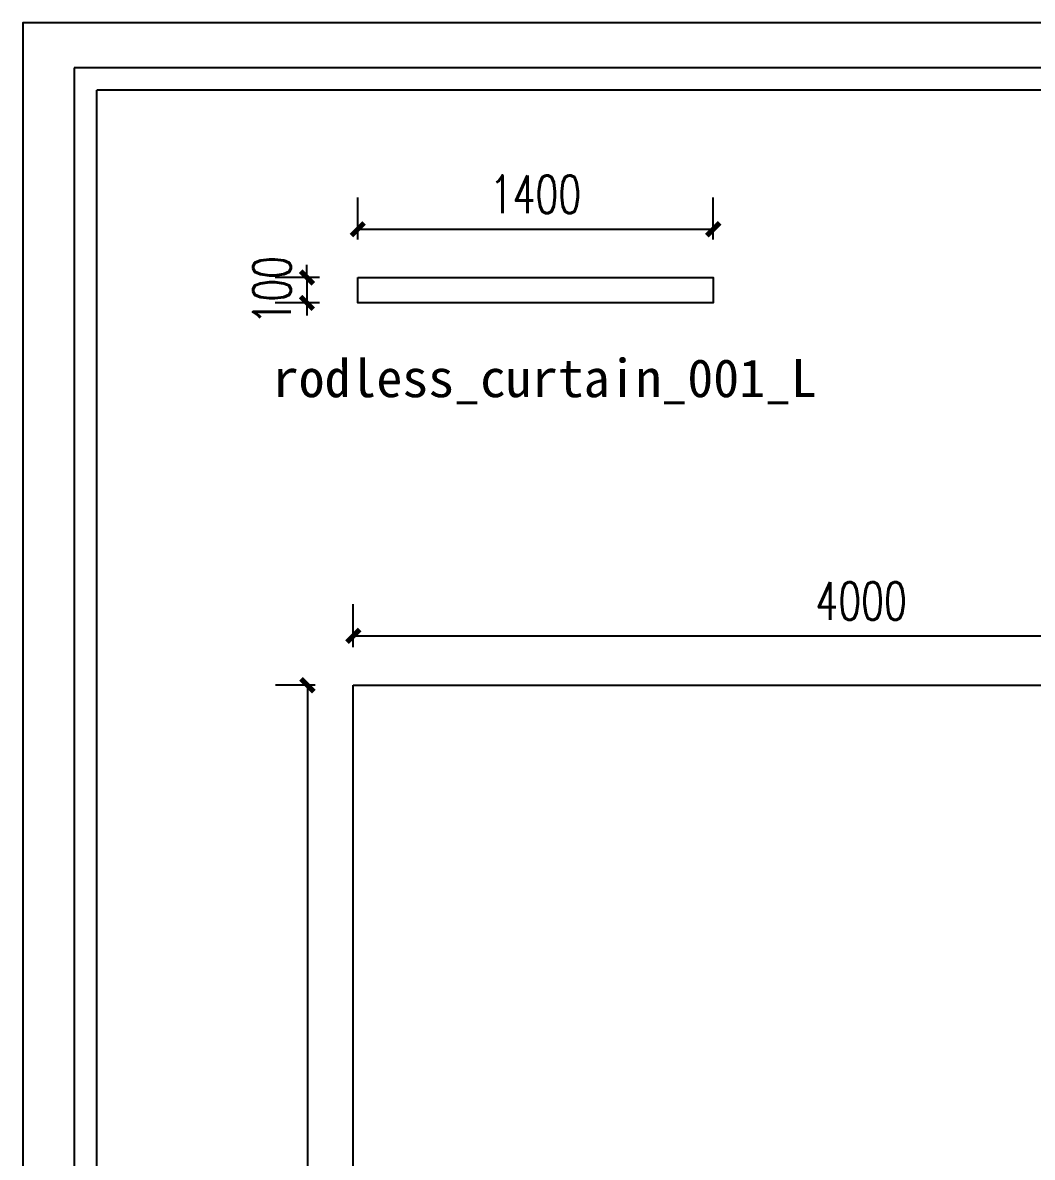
# Model space of a CAD drawing. Extents: x -39284 to 61125, y -120535 to -93658.
# Drawn here: x 48158 to 52134, y -99634 to -95164 of the extents above; entities that cross this region are included whole.
import ezdxf

# ---------------------------------------------------------------- set-up
doc = ezdxf.new("R2010")
doc.units = 0
doc.header["$LTSCALE"] = 1000
doc.header["$MEASUREMENT"] = 0
doc.layers.add('PM-家具', color=146, linetype='Continuous')
doc.layers.add('PUB_DIM', color=3, linetype='Continuous')
doc.styles.add('_TCH_DIM_T3', font='SIMPLEX', dxfattribs={"width": 0.705882, "bigfont": 'GBCBIG'})
doc.styles.get("Standard").update_dxf_attribs({"font": 'gbenor.shx', "bigfont": 'gbcbig.shx'})
doc.dimstyles.new('_TCH_ARCH&&50', dxfattribs={"dimtxt": 148.75, "dimasz": 50, "dimexe": 125, "dimexo": 150, "dimgap": 63.125, "dimtad": 1, "dimdec": 0, "dimzin": 0, "dimdsep": 46, "dimtxsty": '_TCH_DIM_T3', "dimblk": 'ARCHTICK', "dimcen": 0.09, "dimclrt": 7, "dimazin": 2, "dimtfac": 1, "dimtdec": 0, "dimtix": 1, "dimtmove": 2, "dimatfit": 3, "dimfxl": 50, "dimtolj": 1, "dimtzin": 0, "dimarcsym": 0})

# ---------------------------------------------------------------- blocks, each defined once
blk = doc.blocks.new('餐厅摆放方案图例')
at = {"color": 251}
for p, q in [((80419.2, 2265.3), (65764.7, 2265.3)), ((65764.7, 2265.3), (65764.7, -7996.3))]:
    blk.add_line(p, q, dxfattribs=at)
for p in [(80315.9, 2162), (65868.1, -7892.9)]:
    blk.add_line(p, (65868.1, 2162))
blk.add_lwpolyline([(65528.4, -8203), (80625.9, -8203), (80625.9, 2472), (65528.4, 2472)], close=True)
blk = doc.blocks.new('_ArchTick')
at = {"color": 0, "linetype": 'ByBlock', "const_width": 0.4}
blk.add_lwpolyline([(-0.5, -0.5), (0.5, 0.5)], dxfattribs=at)
blk = doc.blocks.new('*D150')
at = {"layer": 'Defpoints', "color": 0, "transparency": 16777216}
for p in [(50877.5, -95977.8), (49477.5, -96168.1), (50877.5, -96168.1)]:
    blk.add_point(p, dxfattribs=at)
at = {"layer": 'PUB_DIM', "color": 0, "lineweight": -2, "transparency": 16777216}
for p, q in [((49477.5, -96018.1), (49477.5, -95852.8)), ((50877.5, -96018.1), (50877.5, -95852.8)), ((49477.5, -95977.8), (50877.5, -95977.8))]:
    blk.add_line(p, q, dxfattribs=at)
at = {"layer": 'PUB_DIM', "color": 0, "lineweight": -2, "transparency": 16777216, "xscale": 50, "yscale": 50, "zscale": 50, "rotation": 180}
blk.add_blockref('_ArchTick', (49477.5, -95977.8), dxfattribs=at)
at = {"layer": 'PUB_DIM', "color": 0, "lineweight": -2, "transparency": 16777216, "xscale": 50, "yscale": 50, "zscale": 50}
blk.add_blockref('_ArchTick', (50877.5, -95977.8), dxfattribs=at)
at = {"layer": 'PUB_DIM', "color": 7, "transparency": 16777216, "insert": (50177.5, -95840.3), "char_height": 148.75, "attachment_point": 5, "style": '_TCH_DIM_T3'}
blk.add_mtext('\\A1;1400', dxfattribs=at)
blk = doc.blocks.new('*D151')
at = {"layer": 'Defpoints', "color": 0, "transparency": 16777216}
for p in [(49477.5, -96168.1), (49277.5, -96268.1), (49477.5, -96268.1)]:
    blk.add_point(p, dxfattribs=at)
at = {"layer": 'PUB_DIM', "color": 0, "lineweight": -2, "transparency": 16777216}
for p, q in [((49277.5, -96168.1), (49277.5, -96118.1)), ((49327.5, -96168.1), (49152.5, -96168.1)), ((49277.5, -96168.1), (49277.5, -96268.1)), ((49327.5, -96268.1), (49152.5, -96268.1)), ((49277.5, -96268.1), (49277.5, -96318.1))]:
    blk.add_line(p, q, dxfattribs=at)
at = {"layer": 'PUB_DIM', "color": 0, "lineweight": -2, "transparency": 16777216, "xscale": 50, "yscale": 50, "zscale": 50}
for p, rotation in [((49277.5, -96168.1), 270), ((49277.5, -96268.1), 90)]:
    blk.add_blockref('_ArchTick', p, dxfattribs=dict(at, rotation=rotation))
at = {"layer": 'PUB_DIM', "color": 7, "transparency": 16777216, "insert": (49140, -96218.1), "char_height": 148.75, "attachment_point": 5, "rotation": 90, "style": '_TCH_DIM_T3'}
blk.add_mtext('\\A1;100', dxfattribs=at)
blk = doc.blocks.new('*D160')
at = {"layer": 'Defpoints', "color": 0, "transparency": 16777216}
for p in [(53459.9, -97579.7), (49459.9, -97774.3), (53459.9, -97774.3)]:
    blk.add_point(p, dxfattribs=at)
at = {"layer": 'PUB_DIM', "color": 0, "lineweight": -2, "transparency": 16777216}
for p, q in [((49459.9, -97624.3), (49459.9, -97454.7)), ((53459.9, -97624.3), (53459.9, -97454.7)), ((49459.9, -97579.7), (53459.9, -97579.7))]:
    blk.add_line(p, q, dxfattribs=at)
at = {"layer": 'PUB_DIM', "color": 0, "lineweight": -2, "transparency": 16777216, "xscale": 50, "yscale": 50, "zscale": 50, "rotation": 180}
blk.add_blockref('_ArchTick', (49459.9, -97579.7), dxfattribs=at)
at = {"layer": 'PUB_DIM', "color": 0, "lineweight": -2, "transparency": 16777216, "xscale": 50, "yscale": 50, "zscale": 50}
blk.add_blockref('_ArchTick', (53459.9, -97579.7), dxfattribs=at)
at = {"layer": 'PUB_DIM', "color": 7, "transparency": 16777216, "insert": (51459.9, -97442.2), "char_height": 148.75, "attachment_point": 5, "style": '_TCH_DIM_T3'}
blk.add_mtext('\\A1;4000', dxfattribs=at)
blk = doc.blocks.new('*D161')
at = {"layer": 'Defpoints', "color": 0, "transparency": 16777216}
for p in [(49459.9, -97774.3), (49279.2, -102774.3), (49459.9, -102774.3)]:
    blk.add_point(p, dxfattribs=at)
at = {"layer": 'PUB_DIM', "color": 0, "lineweight": -2, "transparency": 16777216}
for p, q in [((49309.9, -97774.3), (49154.2, -97774.3)), ((49279.2, -97774.3), (49279.2, -102774.3)), ((49309.9, -102774.3), (49154.2, -102774.3))]:
    blk.add_line(p, q, dxfattribs=at)
at = {"layer": 'PUB_DIM', "color": 0, "lineweight": -2, "transparency": 16777216, "xscale": 50, "yscale": 50, "zscale": 50}
for p, rotation in [((49279.2, -97774.3), 90), ((49279.2, -102774.3), 270)]:
    blk.add_blockref('_ArchTick', p, dxfattribs=dict(at, rotation=rotation))
at = {"layer": 'PUB_DIM', "color": 7, "transparency": 16777216, "insert": (49141.7, -100274.3), "char_height": 148.75, "attachment_point": 5, "rotation": 90, "style": '_TCH_DIM_T3'}
blk.add_mtext('\\A1;5000', dxfattribs=at)

msp = doc.modelspace()

# ---------------------------------------------------------------- linework, layer by layer
at = {"layer": 'PM-家具'}
for points in [[(49477.5, -96168.1), (50877.5, -96168.1), (50877.5, -96268.1), (49477.5, -96268.1)], [(49459.9, -97774.3), (53459.9, -97774.3), (53459.9, -102774.3), (49459.9, -102774.3)]]:
    msp.add_lwpolyline(points, close=True, dxfattribs=at)

# ---------------------------------------------------------------- block references
at = {"xscale": 0.8588563178291333, "yscale": 0.8588563178291333, "zscale": 0.8588563178291333}
msp.add_blockref('餐厅摆放方案图例', (-8121.5, -97287.3), dxfattribs=at)

# ---------------------------------------------------------------- texts
at = {"insert": (49142.8, -96489.3), "char_height": 150, "attachment_point": 1}
msp.add_mtext_dynamic_manual_height_columns('{\\f@FangSong|b0|i0|c134|p49;rodless_curtain_001_L}', width=1434.402, gutter_width=1750, heights=[0], dxfattribs=at)

# ---------------------------------------------------------------- dimensions: what is measured, and where the dimension line sits
at = {"layer": 'PUB_DIM'}
for base, p1, p2, picture, middle in [((50877.5, -95977.8), (49477.5, -96168.1), (50877.5, -96168.1), '*D150', (50177.5, -95840.3)), ((53459.9, -97579.7), (49459.9, -97774.3), (53459.9, -97774.3), '*D160', (51459.9, -97442.2))]:
    dim = msp.add_linear_dim(base=base, p1=p1, p2=p2, dimstyle='_TCH_ARCH&&50', dxfattribs=at)
    dim.commit()
    dim.dimension.update_dxf_attribs({"geometry": picture, "text_midpoint": middle})
for base, p1, p2, picture, middle in [((49277.5, -96268.1), (49477.5, -96168.1), (49477.5, -96268.1), '*D151', (49140, -96218.1)), ((49279.2, -102774.3), (49459.9, -97774.3), (49459.9, -102774.3), '*D161', (49141.7, -100274.3))]:
    dim = msp.add_linear_dim(base=base, p1=p1, p2=p2, angle=90, dimstyle='_TCH_ARCH&&50', dxfattribs=at)
    dim.commit()
    dim.dimension.update_dxf_attribs({"geometry": picture, "text_midpoint": middle})

doc.saveas('drawing.dxf')
